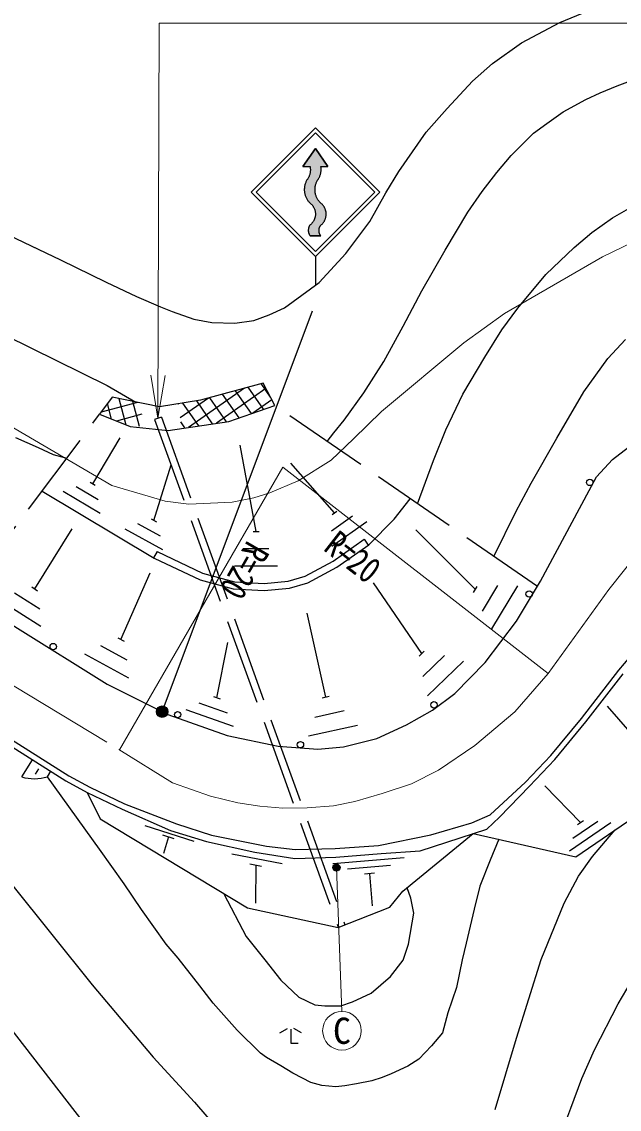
# Model space of a CAD drawing. Units: millimetres, scale not verified. Extents: x 40000 to 680000, y 20000 to 380000.
# Drawn here: x 378372 to 420110, y 260705 to 336691 of the extents above; entities that cross this region are included whole.
import ezdxf
from ezdxf.enums import TextEntityAlignment as Align

# ---------------------------------------------------------------- set-up
doc = ezdxf.new("R2010")
doc.units = ezdxf.units.MM
doc.header["$LTSCALE"] = 1000
doc.linetypes.add('CHAIN', pattern=[18.5, 12, -1.5, 3.5, -1.5])
doc.linetypes.add('DASHED', pattern=[7.5, 6, -1.5])
for name, color, linetype, lineweight in [('M-BGD', 7, 'Continuous', 25), ('M-BMK', 2, 'CHAIN', 13), ('M-STR-HTXT', 7, 'Continuous', 13), ('M-STR-STRC', 7, 'Continuous', 25)]:
    doc.layers.add(name, color=color, linetype=linetype, lineweight=lineweight)
doc.styles.add('ＭＳ ゴシック', font='')
doc.styles.get('ＭＳ ゴシック').set_extended_font_data('MS Gothic')

# ---------------------------------------------------------------- blocks, each defined once
blk = doc.blocks.new('open_arrow')
at = {"color": 0, "linetype": 'Continuous', "lineweight": -2}
blk.add_lwpolyline([(7.5, 1.25), (0, 0), (7.5, -1.25)], dxfattribs=at)

msp = doc.modelspace()

# ---------------------------------------------------------------- hatches: boundary and pattern name
at = {"layer": 'M-STR-STRC'}
for points in [[(398859, 324932), (398859, 324983), (398861, 325035), (398865, 325086), (398871, 325137), (398879, 325187), (398889, 325238), (398900, 325287), (398914, 325337), (398930, 325386), (398948, 325434), (398967, 325481), (398989, 325528), (399012, 325573), (399037, 325618), (399063, 325662), (399074, 325678), (399100, 325718), (399124, 325758), (399147, 325799), (399168, 325841), (399187, 325884), (399204, 325927), (399220, 325971), (399234, 326016), (399247, 326061), (399257, 326107), (399266, 326153), (399273, 326199), (399278, 326246), (399281, 326293), (399283, 326340), (399283, 326386), (399280, 326433), (399276, 326480), (399270, 326527), (399263, 326573), (399262, 326578), (399762, 326578), (398887, 327828), (398012, 326578), (398512, 326578), (398520, 326532), (398526, 326485), (398530, 326439), (398532, 326392), (398533, 326345), (398532, 326298), (398529, 326251), (398524, 326205), (398517, 326158), (398508, 326112), (398498, 326066), (398486, 326021), (398472, 325976), (398456, 325932), (398439, 325889), (398420, 325846), (398399, 325804), (398377, 325763), (398353, 325722), (398327, 325683), (398324, 325678), (398297, 325635), (398271, 325591), (398247, 325545), (398225, 325499), (398205, 325452), (398187, 325404), (398170, 325356), (398155, 325306), (398143, 325257), (398132, 325207), (398123, 325156), (398117, 325105), (398112, 325054), (398109, 325003), (398109, 324952), (398110, 324900), (398113, 324849), (398119, 324798), (398126, 324748), (398135, 324697), (398147, 324647), (398160, 324598), (398175, 324549), (398192, 324500), (398211, 324453), (398232, 324406), (398255, 324360), (398279, 324315), (398305, 324271), (398333, 324228), (398363, 324186), (398394, 324145), (398427, 324106), (398461, 324068), (398497, 324031), (398512, 324017), (398541, 323993), (398570, 323968), (398597, 323942), (398624, 323916), (398649, 323888), (398673, 323859), (398696, 323829), (398718, 323798), (398739, 323766), (398759, 323734), (398777, 323701), (398794, 323667), (398809, 323633), (398823, 323598), (398836, 323562), (398848, 323526), (398858, 323490), (398866, 323453), (398873, 323416), (398879, 323378), (398883, 323341), (398885, 323303), (398887, 323265), (398886, 323228), (398885, 323190), (398881, 323152), (398877, 323115), (398870, 323078), (398863, 323041), (398853, 323004), (398843, 322968), (398831, 322932), (398818, 322896), (398803, 322862), (398787, 322827), (398769, 322794), (398751, 322761), (398731, 322729), (398709, 322698), (398687, 322667), (398663, 322638), (398638, 322609), (398613, 322582), (398586, 322555), (398558, 322530), (398529, 322506), (398512, 322492), (398497, 322471), (398483, 322450), (398470, 322428), (398458, 322405), (398447, 322382), (398437, 322359), (398428, 322335), (398420, 322311), (398412, 322287), (398406, 322262), (398400, 322237), (398396, 322212), (398392, 322187), (398390, 322161), (398388, 322136), (398388, 322111), (398388, 322085), (398390, 322060), (398393, 322034), (398396, 322009), (398401, 321984), (398406, 321959), (398413, 321934), (398420, 321910), (398428, 321886), (398438, 321862), (398448, 321839), (398459, 321816), (398471, 321793), (398484, 321771), (398498, 321750), (398512, 321730), (399262, 321730), (399240, 321759), (399215, 321801), (399193, 321844), (399175, 321889), (399160, 321935), (399148, 321982), (399141, 322030), (399137, 322079), (399137, 322127), (399141, 322176), (399149, 322224), (399160, 322271), (399176, 322317), (399194, 322362), (399216, 322405), (399242, 322446), (399262, 322474), (399292, 322498), (399321, 322524), (399348, 322551), (399375, 322578), (399401, 322607), (399425, 322637), (399449, 322668), (399471, 322699), (399491, 322732), (399511, 322765), (399529, 322799), (399546, 322834), (399562, 322869), (399576, 322905), (399588, 322941), (399600, 322978), (399609, 323015), (399618, 323053), (399624, 323091), (399630, 323129), (399634, 323167), (399636, 323206), (399637, 323244), (399636, 323283), (399634, 323321), (399630, 323360), (399625, 323398), (399618, 323436), (399610, 323473), (399600, 323511), (399589, 323548), (399576, 323584), (399562, 323620), (399547, 323655), (399530, 323690), (399512, 323724), (399493, 323757), (399472, 323790), (399450, 323821), (399427, 323852), (399402, 323882), (399377, 323911), (399350, 323938), (399322, 323965), (399294, 323991), (399264, 324015), (399261, 324018), (399225, 324054), (399190, 324091), (399156, 324130), (399125, 324170), (399094, 324212), (399066, 324254), (399039, 324298), (399014, 324343), (398990, 324388), (398969, 324435), (398949, 324482), (398931, 324530), (398916, 324579), (398902, 324628), (398889, 324678), (398879, 324728), (398871, 324779), (398865, 324830), (398861, 324881)], [(387838, 288269, -1), (388513, 288699, -0.41421), (388391, 288147, -0.41421)], [(400573, 277711, -0.41421), (400472, 277373, -0.41421), (400133, 277473, -1)]]:
    msp.add_hatch(color=256, dxfattribs=at).paths.add_polyline_path(points)

# ---------------------------------------------------------------- linework, layer by layer
at = {"layer": 'M-BGD'}
for p, q in [((393935, 311086), (390029, 308351)), ((395430, 311065), (391969, 308642)), ((394411, 309318), (393296, 310910)), ((395270, 309616), (394191, 311157)), ((395741, 310470), (395087, 311403)), ((386456, 310088), (383914, 309407)), ((385668, 308512), (385175, 310349)), ((386599, 308417), (386133, 310154)), ((391422, 310395), (389442, 309008)), ((390741, 308458), (389631, 310042)), ((391707, 308602), (390591, 310197)), ((392674, 308747), (391505, 310417)), ((393551, 309020), (392400, 310664)), ((395838, 310283), (394511, 309353)), ((384652, 308920), (384360, 310010)), ((386766, 309265), (384983, 308788)), ((389322, 309992), (389297, 309975)), ((389774, 308313), (389484, 308727)), ((383327, 304410), (385251, 307628)), ((394741, 301075), (393633, 307116)), ((387603, 301851), (388802, 305720)), ((400221, 302374), (397158, 305859)), ((382170, 304228), (383715, 303304)), ((383147, 304517), (383507, 304302)), ((379792, 303901), (387623, 299220)), ((381270, 303892), (383845, 302353)), ((400049, 302253), (400393, 302495)), ((387419, 301952), (387788, 301751)), ((400003, 301120), (401475, 302157)), ((400031, 300039), (402484, 301766)), ((379275, 297068), (381891, 301271)), ((385568, 301255), (388200, 299816)), ((386454, 301625), (388033, 300762)), ((394531, 301075), (394951, 301075)), ((410064, 297015), (405899, 301182)), ((402294, 300532), (402582, 300123)), ((387838, 299672), (387583, 299244)), ((393841, 299875), (395641, 299875)), ((393241, 298675), (396241, 298675)), ((385301, 293523), (387348, 298193)), ((379067, 297198), (379483, 296939)), ((406309, 292543), (402948, 297482)), ((409938, 296805), (410190, 297224)), ((410551, 295496), (411634, 297295)), ((411218, 294278), (413023, 297276)), ((377861, 296783), (379644, 295673)), ((376743, 296312), (379715, 294462)), ((399603, 289508), (398314, 295367)), ((385086, 293641), (385516, 293406)), ((391990, 289459), (392762, 293319)), ((383876, 293106), (385718, 292098)), ((406133, 292373), (406486, 292712)), ((382758, 292521), (385828, 290841)), ((406382, 290950), (407898, 292404)), ((406708, 289599), (409234, 292022)), ((391759, 289541), (392221, 289377)), ((399364, 289455), (399842, 289560)), ((390750, 289102), (392729, 288401)), ((422236, 285469), (419289, 288870)), ((389840, 288629), (393139, 287461)), ((398835, 288110), (400886, 288561)), ((398410, 286788), (401828, 287540)), ((378372, 283930), (379128, 285130)), ((379338, 284112), (379555, 284482)), ((380159, 283936), (380404, 284325)), ((417406, 280745), (414919, 283308)), ((390418, 279418), (386984, 280498)), ((416639, 278766), (419528, 280742)), ((416878, 279657), (418612, 280842)), ((417204, 280606), (417609, 280883)), ((389030, 279603), (388229, 279855)), ((388629, 279729), (388269, 278584)), ((396569, 277844), (393037, 278539)), ((405086, 278263), (400103, 277857)), ((395128, 277669), (394304, 277831)), ((394716, 277750), (394699, 275113)), ((404126, 277734), (401136, 277490)), ((403016, 277192), (402319, 277135)), ((402668, 277163), (402851, 274921)), ((396408, 266053), (396933, 266356)), ((397908, 266053), (397383, 266356))]:
    msp.add_line(p, q, dxfattribs=at)
at = {"layer": 'M-BGD', "linetype": 'DASHED'}
for p, q in [((374351, 296635), (383806, 309261)), ((414393, 297226), (396046, 309885)), ((388122, 309070), (387652, 308900)), ((387652, 308900), (400483, 273408)), ((388122, 309070), (400948, 273591))]:
    msp.add_line(p, q, dxfattribs=at)
at = {"layer": 'M-BGD'}
for points in [[(330932, 337508), (337098, 334353), (345231, 330370), (356668, 324713), (364616, 320951), (370300, 318172), (377270, 314768), (384333, 311276), (386335, 310113)], [(377462, 321779), (381071, 320048), (384258, 318494), (386382, 317484), (388073, 316763), (388877, 316454), (390382, 315918), (391640, 315671), (393249, 315630), (394589, 315815), (395662, 316207), (396734, 316701), (399156, 318476), (401018, 320500), (402693, 322738), (403804, 324730), (404719, 326232), (406614, 328975), (408084, 330640), (409849, 332534), (411253, 333775), (413279, 335211), (415958, 336648), (418343, 337628)], [(399717, 307352), (400172, 307971), (400889, 308859), (402275, 310758), (403656, 312956), (405012, 315414), (406330, 317888), (407945, 320726), (409543, 323396), (410537, 324824), (411548, 326160), (412569, 327338), (414123, 328904), (415041, 329581), (416183, 330388), (417770, 331269), (418782, 331733), (419970, 332215), (421529, 332790)], [(406021, 303003), (407127, 306045), (407994, 308186), (409178, 310668), (410725, 313243), (411902, 315155), (413028, 316670), (414972, 319020), (416957, 320910), (418203, 321969), (419639, 322986), (421098, 323823)], [(411350, 299326), (412902, 302493), (413948, 304460), (415756, 307602), (417643, 310831), (419303, 313159), (420552, 314488)], [(371779, 298236), (384347, 290413), (388587, 288277), (392718, 286814), (396272, 286066), (399052, 285862), (400850, 286038), (403166, 286605), (405259, 287563), (407056, 288600), (408625, 289763), (410735, 291930), (412935, 294803), (414617, 297599), (418513, 304893), (419645, 306093), (423092, 308751)], [(377942, 307645), (379518, 306943), (380559, 306452), (381517, 306204)], [(387623, 299220), (390824, 297691), (393141, 297066), (395307, 296941), (397072, 297118), (398361, 297496), (400390, 298580), (402619, 300149), (404393, 301943), (405513, 303353)], [(409907, 279975), (417086, 278345), (422076, 281758), (430885, 289392), (435991, 294241), (440219, 298824), (444134, 301819), (446093, 301616), (450408, 300127), (454576, 296719), (461006, 288749), (463773, 284221), (470512, 277758), (471173, 277656), (472177, 278025), (477695, 284558), (479014, 288020)], [(387838, 299672), (390999, 298162), (393222, 297562), (395296, 297443), (396975, 297611), (398171, 297962), (400127, 299006), (402294, 300532)], [(373702, 289025), (381657, 284008), (383117, 283202), (385555, 282045), (389174, 280638), (391618, 279855), (395457, 279080), (397462, 278859), (400264, 278919), (403287, 279143), (406950, 279884), (409814, 280721), (411090, 281272), (413553, 283561), (415320, 285411), (417473, 288018), (420078, 291389), (422049, 293705)], [(373490, 288685), (381454, 283663), (382934, 282846), (385397, 281678), (388773, 280187), (391271, 279406), (394653, 278670), (397444, 278230), (400303, 278325), (403484, 278584), (406210, 278771), (410851, 280283), (411751, 281121), (413834, 283276), (415620, 285145), (417786, 287769), (420389, 291137)], [(411688, 279571), (411089, 278099), (410376, 276297), (409970, 274678), (409422, 272311), (409130, 271146), (408750, 269204), (408147, 267440), (407767, 266056), (406985, 265141), (406114, 264203), (405332, 263712), (404171, 263176), (403550, 262935), (402820, 262680), (401750, 262470), (400934, 262339), (400315, 262267), (399325, 262362), (398561, 262584), (397976, 262886), (397319, 263222), (396468, 263731), (395466, 264315), (395042, 264632), (393422, 266237), (391738, 268120), (390805, 269322), (389305, 271256), (388470, 272249), (386737, 274667), (385524, 276446), (383810, 278869), (380159, 283936)], [(382934, 282846), (383857, 280986), (394137, 274769), (400483, 273408), (404079, 274820), (405001, 275932), (409907, 279975)], [(411440, 260685), (412936, 265672), (414652, 271168), (416251, 275105), (417259, 276995), (418243, 278365), (419798, 280200)], [(377654, 276425), (383295, 269400), (387552, 264348), (390435, 261193), (392020, 259367)], [(392492, 275764), (394050, 272765), (395350, 271146), (396480, 269719), (397716, 268526), (398846, 267994), (399549, 267930), (400668, 267926), (401472, 268199), (402771, 268814), (404121, 269976), (405027, 271121), (405386, 272231), (405762, 274401), (405540, 275443), (405301, 276180)], [(374528, 270254), (378566, 265083), (383367, 258896)], [(414228, 254127), (415099, 256323), (415810, 258370), (416724, 260784), (417499, 262853), (418391, 264858), (420038, 268073), (421238, 270120)], [(397158, 266298), (397158, 265316), (397683, 265316)]]:
    msp.add_lwpolyline(points, dxfattribs=at)
msp.add_lwpolyline([(383806, 309261), (385945, 308401), (388594, 308136), (392831, 308771), (396046, 309885), (395233, 311443), (390863, 310241), (387984, 309776), (384686, 310449)], close=True, dxfattribs=at)
for centre in [(418050, 304504), (413818, 296706), (380570, 293029), (407168, 288963), (389261, 288277), (397836, 286176)]:
    msp.add_circle(centre, 225, dxfattribs=at)
msp.add_arc((379256, 286930), 3128, 253.58075, 286.78592, dxfattribs=at)
at = {"layer": 'M-BMK'}
msp.add_lwpolyline([(374037, 292557), (385143, 285850), (388902, 283501), (391555, 282579), (393475, 282109), (394999, 281883), (396618, 281747), (398319, 281762), (400156, 281898), (401646, 282199), (403545, 282763), (405591, 283445), (407473, 284386), (410020, 286128), (412816, 288471), (415134, 291157), (419386, 297020), (421473, 299644)], dxfattribs=at)
at = {"layer": 'M-STR-HTXT'}
for p, q in [((385208, 285809), (396604, 305580)), ((415134, 291157), (396604, 305580)), ((400353, 277592), (400738, 267539))]:
    msp.add_line(p, q, dxfattribs=at)
for points in [[(387887, 308985), (387977, 336588), (425965, 336588)], [(362749, 317127), (384668, 304294), (388380, 303188), (390036, 302973), (393071, 303130), (394589, 303434), (395705, 303776), (397671, 304619), (399986, 306053), (401535, 307542), (403495, 309458), (409260, 314254), (412094, 316303), (418930, 320264), (423950, 322683)]]:
    msp.add_lwpolyline(points, dxfattribs=at)
msp.add_circle((400738, 266189), 1350, dxfattribs=at)
at = {"layer": 'M-STR-STRC'}
for p, q in [((394387, 324779), (398887, 329279)), ((403388, 324779), (398887, 329279)), ((394741, 324779), (398887, 328926)), ((403034, 324779), (398887, 328926)), ((398012, 326578), (398887, 327828)), ((398887, 327828), (399762, 326578)), ((398012, 326578), (398512, 326578)), ((399262, 326578), (399762, 326578)), ((394387, 324779), (398887, 320279)), ((394741, 324779), (398887, 320632)), ((398887, 320632), (403034, 324779)), ((398888, 320279), (403388, 324779)), ((399262, 321730), (398512, 321730)), ((398887, 320279), (398887, 318279)), ((388176, 288484), (398687, 316498))]:
    msp.add_line(p, q, dxfattribs=at)
msp.add_lwpolyline([(398887, 327828), (398012, 326578), (398512, 326578), (398520, 326532), (398526, 326485), (398530, 326439), (398532, 326392), (398533, 326345), (398532, 326298), (398529, 326251), (398524, 326205), (398517, 326158), (398508, 326112), (398498, 326066), (398486, 326021), (398472, 325976), (398456, 325932), (398439, 325889), (398420, 325846), (398399, 325804), (398377, 325763), (398353, 325722), (398327, 325683), (398324, 325678), (398297, 325635), (398271, 325591), (398247, 325545), (398225, 325499), (398205, 325452), (398187, 325404), (398170, 325356), (398155, 325306), (398143, 325257), (398132, 325207), (398123, 325156), (398117, 325105), (398112, 325054), (398109, 325003), (398109, 324952), (398110, 324900), (398113, 324849), (398119, 324798), (398126, 324748), (398135, 324697), (398147, 324647), (398160, 324598), (398175, 324549), (398192, 324500), (398211, 324453), (398232, 324406), (398255, 324360), (398279, 324315), (398305, 324271), (398333, 324228), (398363, 324186), (398394, 324145), (398427, 324106), (398461, 324068), (398497, 324031), (398512, 324017), (398541, 323993), (398570, 323968), (398597, 323942), (398624, 323916), (398649, 323888), (398673, 323859), (398696, 323829), (398718, 323798), (398739, 323766), (398759, 323734), (398777, 323701), (398794, 323667), (398809, 323633), (398823, 323598), (398836, 323562), (398848, 323526), (398858, 323490), (398866, 323453), (398873, 323416), (398879, 323378), (398883, 323341), (398885, 323303), (398887, 323265), (398886, 323228), (398885, 323190), (398881, 323152), (398877, 323115), (398870, 323078), (398863, 323041), (398853, 323004), (398843, 322968), (398831, 322932), (398818, 322896), (398803, 322862), (398787, 322827), (398769, 322794), (398751, 322761), (398731, 322729), (398709, 322698), (398687, 322667), (398663, 322638), (398638, 322609), (398613, 322582), (398586, 322555), (398558, 322530), (398529, 322506), (398512, 322492), (398497, 322471), (398483, 322450), (398470, 322428), (398458, 322405), (398447, 322382), (398437, 322359), (398428, 322335), (398420, 322311), (398412, 322287), (398406, 322262), (398400, 322237), (398396, 322212), (398392, 322187), (398390, 322161), (398388, 322136), (398388, 322111), (398388, 322085), (398390, 322060), (398393, 322034), (398396, 322009), (398401, 321984), (398406, 321959), (398413, 321934), (398420, 321910), (398428, 321886), (398438, 321862), (398448, 321839), (398459, 321816), (398471, 321793), (398484, 321771), (398498, 321750), (398512, 321730), (399262, 321730), (399247, 321750), (399234, 321770), (399221, 321791), (399210, 321812), (399199, 321833), (399188, 321855), (399179, 321878), (399171, 321901), (399163, 321924), (399157, 321947), (399151, 321971), (399147, 321994), (399143, 322018), (399140, 322043), (399138, 322067), (399137, 322091), (399137, 322115), (399138, 322140), (399140, 322164), (399143, 322188), (399147, 322212), (399152, 322236), (399158, 322259), (399164, 322282), (399172, 322305), (399180, 322328), (399190, 322351), (399200, 322373), (399211, 322394), (399223, 322415), (399235, 322436), (399249, 322456), (399262, 322474), (399292, 322498), (399321, 322524), (399348, 322551), (399375, 322578), (399401, 322607), (399425, 322637), (399449, 322668), (399471, 322699), (399491, 322732), (399511, 322765), (399529, 322799), (399546, 322834), (399562, 322869), (399576, 322905), (399588, 322941), (399600, 322978), (399609, 323015), (399618, 323053), (399624, 323091), (399630, 323129), (399634, 323167), (399636, 323206), (399637, 323244), (399636, 323283), (399634, 323321), (399630, 323360), (399625, 323398), (399618, 323436), (399610, 323473), (399600, 323511), (399589, 323548), (399576, 323584), (399562, 323620), (399547, 323655), (399530, 323690), (399512, 323724), (399493, 323757), (399472, 323790), (399450, 323821), (399427, 323852), (399402, 323882), (399377, 323911), (399350, 323938), (399322, 323965), (399294, 323991), (399264, 324015), (399261, 324018), (399225, 324054), (399190, 324091), (399156, 324130), (399125, 324170), (399094, 324212), (399066, 324254), (399039, 324298), (399014, 324343), (398990, 324388), (398969, 324435), (398949, 324482), (398931, 324530), (398916, 324579), (398902, 324628), (398889, 324678), (398879, 324728), (398871, 324779), (398865, 324830), (398861, 324881), (398859, 324932), (398859, 324983), (398861, 325035), (398865, 325086), (398871, 325137), (398879, 325187), (398889, 325238), (398900, 325287), (398914, 325337), (398930, 325386), (398948, 325434), (398967, 325481), (398989, 325528), (399012, 325573), (399037, 325618), (399063, 325662), (399074, 325678), (399100, 325718), (399124, 325758), (399147, 325799), (399168, 325841), (399187, 325884), (399204, 325927), (399220, 325971), (399234, 326016), (399247, 326061), (399257, 326107), (399266, 326153), (399273, 326199), (399278, 326246), (399281, 326293), (399283, 326340), (399283, 326386), (399280, 326433), (399276, 326480), (399270, 326527), (399263, 326573), (399262, 326578), (399762, 326578)], close=True, dxfattribs=at)
for centre, radius in [((388176, 288484), 400), ((400353, 277592), 250)]:
    msp.add_circle(centre, radius, dxfattribs=at)

# ---------------------------------------------------------------- block references
at = {"layer": 'M-STR-HTXT', "xscale": 400, "yscale": 400, "rotation": 89.8}
msp.add_blockref('open_arrow', (387887, 308985), dxfattribs=at)

# ---------------------------------------------------------------- texts
at = {"layer": 'M-STR-HTXT', "style": 'ＭＳ ゴシック', "width": 0.8}
for rotation, p in [(322.105, (400606, 298142)), (240.041, (392674, 299065))]:
    msp.add_text('R=20', height=1833, rotation=rotation, dxfattribs=at).set_placement(p, align=Align.BOTTOM_CENTER)
at = {"layer": 'M-STR-HTXT', "style": 'ＭＳ ゴシック'}
msp.add_text('C', height=1833, dxfattribs=at).set_placement((400738, 266189), align=Align.MIDDLE_CENTER)

doc.saveas('drawing.dxf')
